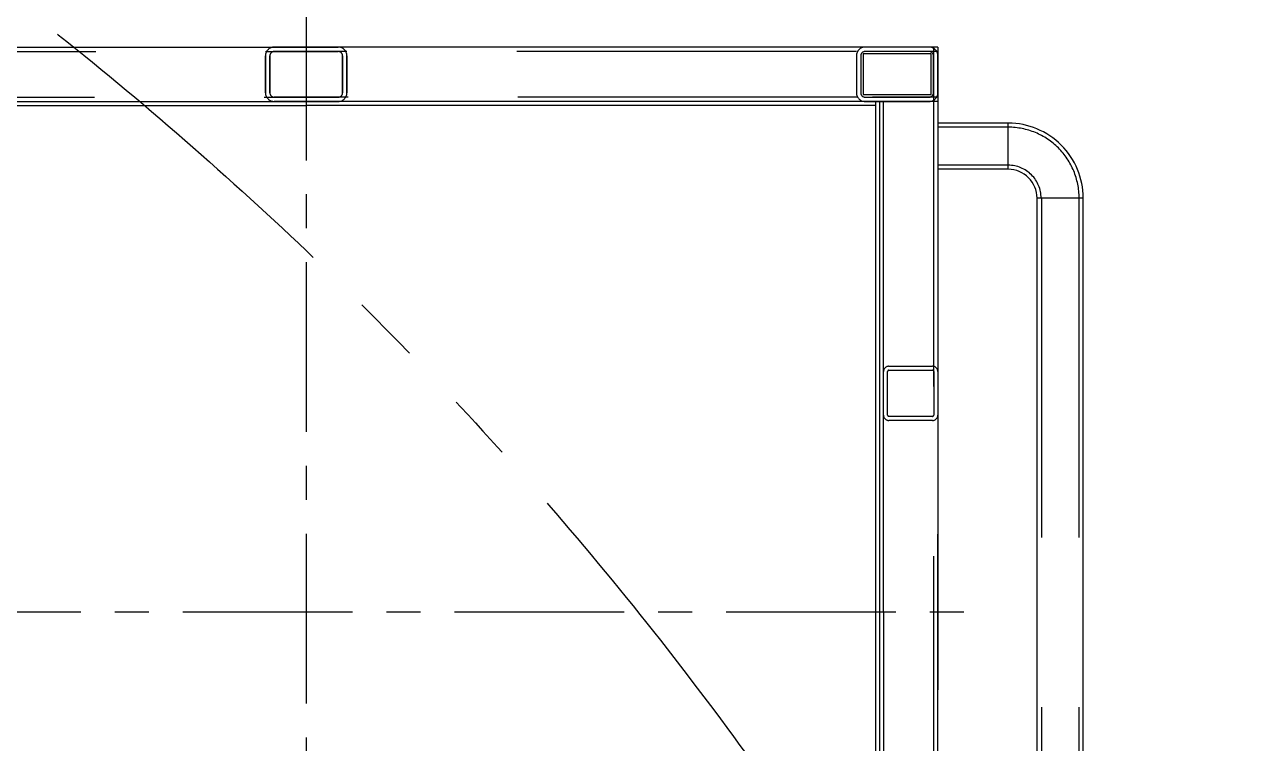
# Model space of a CAD drawing. Header units: millimetres. Extents: x 10462777 to 22643323, y 453826 to 1389191.
# Drawn here: x 11303384 to 11304290, y 599308 to 599838 of the extents above; entities that cross this region are included whole.
import ezdxf

# ---------------------------------------------------------------- set-up
doc = ezdxf.new("R2010")
doc.units = ezdxf.units.MM
doc.header["$LTSCALE"] = 200
doc.header["$MEASUREMENT"] = 0
for name, pattern in [('CENTER', [2, 1.25, -0.25, 0.25, -0.25]), ('HIDDEN', [3.75, 2.5, -1.25]), ('PHANTOM', [2.5, 1.25, -0.25, 0.25, -0.25, 0.25, -0.25])]:
    doc.linetypes.add(name, pattern=pattern)
doc.layers.get('0').update_dxf_attribs({"linetype": 'CONTINUOUS'})
for name, color, linetype in [('1 Center', 1, 'CENTER'), ('3 Hidden', 3, 'HIDDEN'), ('7', 7, 'CONTINUOUS')]:
    doc.layers.add(name, color=color, linetype=linetype)
doc.layers.add('LAYOUT', color=8, linetype='CONTINUOUS', lineweight=25)

# ---------------------------------------------------------------- blocks, each defined once
blk = doc.blocks.new('A$C7DA30AB0')
at = {"layer": 'LAYOUT', "color": 6, "linetype": 'PHANTOM'}
blk.add_circle((3030.45, 3025.99, 0), 2693.02, dxfattribs=at)
blk = doc.blocks.new('A$C0CF62632')
at = {"color": 4}
for p, q in [((25.88, 873.59), (490.88, 873.59)), ((955.88, 873.59), (490.88, 873.59)), ((955.88, 873.59), (955.88, 457.59)), ((25.88, 833.59), (490.88, 833.59)), ((955.88, 833.59), (490.88, 833.59)), ((909.88, 833.59), (909.88, 81.59)), ((912.88, 833.59), (912.88, 81.59)), ((915.88, 457.59), (915.88, 833.59)), ((915.88, 830.59), (915.88, 833.59)), ((71.88, 830.59), (490.88, 830.59)), ((909.88, 830.59), (490.88, 830.59)), ((1007.76, 817.59), (955.88, 817.59)), ((1007.76, 783.6), (1007.76, 817.59)), ((1007.76, 783.6), (955.88, 783.6)), ((1028.88, 152.14), (1028.88, 763.05)), ((1062.87, 762.48), (1028.88, 762.48)), ((1062.88, 152.71), (1062.87, 762.48)), ((915.88, 457.59), (915.88, 81.59)), ((955.88, 41.59), (955.88, 457.59))]:
    blk.add_line(p, q, dxfattribs=at)
at = {"color": 0}
for q in [(955.88, 514.89), (955.88, 400.29)]:
    blk.add_line((955.88, 457.59), q, dxfattribs=at)
blk.add_lwpolyline([(900.88, 838.59), (950.88, 838.59), (950.88, 868.59), (900.88, 868.59)], close=True, dxfattribs=at)
at = {"color": 4}
for centre, radius, start, end in [((1007.77, 762.49), 55.1, 359.99037, 90.00963), ((1007.78, 762.5), 21.1, 359.93616, 90.06384)]:
    blk.add_arc(centre, radius, start, end, dxfattribs=at)
at = {"layer": '1 Center', "ltscale": 0.5}
for p, q in [((490.88, 915.19), (490.88, 0)), ((0, 457.59), (981.75, 457.59)), ((0, 457.59), (981.75, 457.59))]:
    blk.add_line(p, q, dxfattribs=at)
at = {"layer": '3 Hidden', "color": 4, "linetype": 'HIDDEN'}
for p, q in [((467.28, 873.59), (514.48, 873.59)), ((514.48, 873.59), (467.28, 873.59)), ((467.28, 870.39), (514.48, 870.39)), ((514.48, 870.39), (467.28, 870.39)), ((949.48, 873.59), (902.28, 873.59)), ((949.48, 870.39), (902.28, 870.39)), ((955.88, 870.39), (907.82, 870.39)), ((460.88, 839.99), (460.88, 867.19)), ((460.88, 867.19), (460.88, 839.99)), ((464.08, 839.99), (464.08, 867.19)), ((464.08, 867.19), (464.08, 839.99)), ((517.68, 867.19), (517.68, 839.99)), ((517.68, 839.99), (517.68, 867.19)), ((520.88, 867.19), (520.88, 839.99)), ((520.88, 839.99), (520.88, 867.19)), ((895.88, 867.19), (895.88, 839.99)), ((899.08, 867.19), (899.08, 839.99)), ((952.68, 839.99), (952.68, 867.19)), ((955.88, 839.99), (955.88, 867.19)), ((514.48, 836.79), (467.28, 836.79)), ((467.28, 836.79), (514.48, 836.79)), ((514.48, 833.59), (467.28, 833.59)), ((467.28, 833.59), (514.48, 833.59)), ((902.28, 836.79), (949.48, 836.79)), ((902.28, 833.59), (949.48, 833.59)), ((955.88, 836.79), (907.82, 836.79))]:
    blk.add_line(p, q, dxfattribs=at)
at = {"layer": '3 Hidden', "color": 0, "linetype": 'HIDDEN'}
blk.add_line((950.88, 839.99), (950.88, 868.59), dxfattribs=at)
at = {"layer": '3 Hidden', "color": 4}
for p, q in [((918.88, 602.66), (918.88, 634.66)), ((919.88, 638.59), (951.88, 638.59)), ((919.88, 635.66), (951.88, 635.66)), ((952.88, 634.66), (952.88, 602.66)), ((951.88, 601.66), (919.88, 601.66)), ((951.88, 598.59), (919.88, 598.59))]:
    blk.add_line(p, q, dxfattribs=at)
at = {"layer": '3 Hidden', "color": 4, "linetype": 'HIDDEN'}
for centre, radius, start, end in [((467.28, 867.19), 6.4, 90, 180), ((467.28, 867.19), 6.4, 90, 180), ((467.28, 867.19), 3.2, 90, 180), ((467.28, 867.19), 3.2, 90, 180), ((514.48, 867.19), 6.4, 0, 90), ((514.48, 867.19), 6.4, 0, 90), ((514.48, 867.19), 3.2, 0, 90), ((514.48, 867.19), 3.2, 0, 90), ((902.28, 867.19), 6.4, 90, 180), ((902.28, 867.19), 3.2, 90, 180), ((949.48, 867.19), 6.4, 0, 90), ((949.48, 867.19), 3.2, 0, 90), ((467.28, 839.99), 6.4, 180, 270), ((467.28, 839.99), 6.4, 180, 270), ((467.28, 839.99), 3.2, 180, 270), ((467.28, 839.99), 3.2, 180, 270), ((514.48, 839.99), 6.4, 270, 360), ((514.48, 839.99), 3.2, 270, 360), ((514.48, 839.99), 6.4, 270, 360), ((514.48, 839.99), 3.2, 270, 360), ((902.28, 839.99), 6.4, 180, 270), ((902.28, 839.99), 3.2, 180, 270), ((949.48, 839.99), 6.4, 270, 360), ((949.48, 839.99), 3.2, 270, 360)]:
    blk.add_arc(centre, radius, start, end, dxfattribs=at)
at = {"layer": '3 Hidden', "color": 4}
for centre, radius, start, end in [((919.88, 634.59), 4, 90, 180), ((919.88, 634.66), 1, 90, 180), ((951.88, 634.59), 4, 0, 90), ((951.88, 634.66), 1, 0, 90), ((919.88, 602.59), 4, 180, 270), ((919.88, 602.66), 1, 180, 270), ((951.88, 602.66), 1, 270, 0), ((951.88, 602.59), 4, 270, 0)]:
    blk.add_arc(centre, radius, start, end, dxfattribs=at)
at = {"layer": '7', "color": 0, "linetype": 'HIDDEN', "ltscale": 0.5}
for p, q in [((85.88, 870.39), (490.88, 870.39)), ((895.88, 870.39), (490.88, 870.39)), ((85.02, 836.79), (490.88, 836.79)), ((896.73, 836.79), (490.88, 836.79))]:
    blk.add_line(p, q, dxfattribs=at)
at = {"layer": '7', "color": 7, "linetype": 'HIDDEN', "ltscale": 0.5}
for p, q in [((952.68, 873.59), (952.68, 41.59)), ((1007.76, 814.59), (955.88, 814.59)), ((1007.76, 786.6), (955.88, 786.6)), ((1032.08, 762.48), (1032.08, 152.71)), ((1059.68, 762.48), (1059.68, 152.71))]:
    blk.add_line(p, q, dxfattribs=at)
for centre, radius, start, end in [((1007.77, 762.49), 52.1, 359.99037, 90.00963), ((1007.78, 762.5), 24.1, 359.93616, 90.06384)]:
    blk.add_arc(centre, radius, start, end, dxfattribs=at)

msp = doc.modelspace()

# ---------------------------------------------------------------- block references
at = {"ltscale": 10, "rotation": 180}
msp.add_blockref('A$C7DA30AB0', (11304764.24811, 600747.76955, 0), dxfattribs=at)
at = {"ltscale": 10}
msp.add_blockref('A$C0CF62632', (11303100.8444, 598947.63539, 0), dxfattribs=at)

doc.saveas('drawing.dxf')
